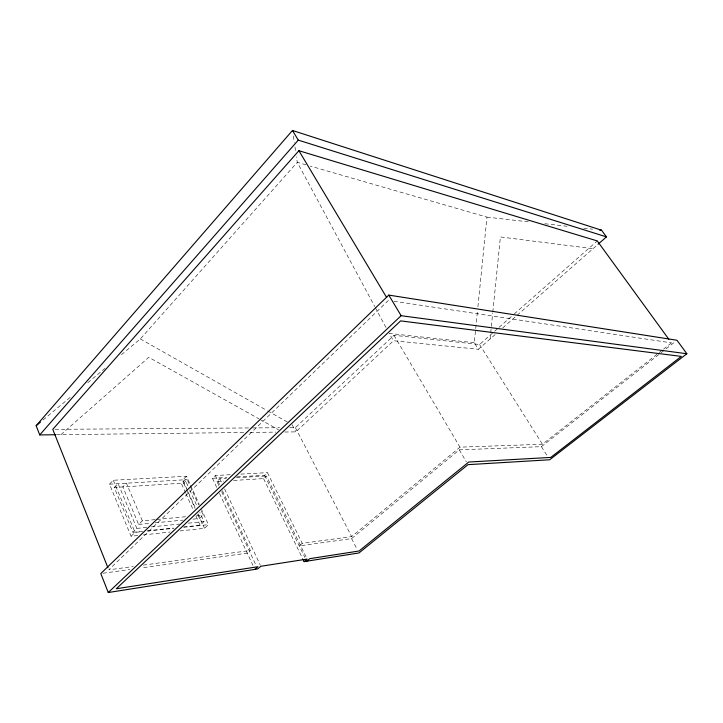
<?xml version="1.0" encoding="UTF-8"?>
<svg xmlns="http://www.w3.org/2000/svg" width="723" height="723" viewBox="0 0 723 723"><rect width="100%" height="100%" fill="white"/><g stroke="black" fill="none" stroke-linecap="round" stroke-linejoin="round"><path stroke-width="0.54" stroke-dasharray="3.62 2.71" d="M495.147 334.577L478.4 349.281L474.279 342.72L477.451 311.324M477.903 306.832L486.968 217.117L310.284 166.082M490.086 339.024L492.697 313.222M492.806 312.101L500.406 236.945L593.005 248.694M121.374 354.722L140.316 338.942L297.28 162.323L296.457 156.837M137.759 535.526L131.08 536.249L109.48 484.193L113.294 480.253L186.507 476.249L190.158 484.32M114.243 487.474L118.066 483.551L136.855 528.396L132.896 532.255L114.243 487.474L183.642 483.1L187.194 479.638L198.644 504.943M186.507 476.249L182.738 479.936L195.246 507.718M142.341 520.831L126.408 483.163L122.811 486.832L138.635 524.446L142.341 520.831L155.626 519.575M131.08 536.249L135.056 532.381L140.614 531.794M388.396 300.416L108.766 569.851L133.285 566.489M216.692 487.392L212.463 478.283L215.346 475.535L230.863 474.668M218.843 485.549L216.945 481.482L219.828 478.734L226.48 478.346M289.76 427.664L295.4 427.627L393.963 335.309L479.557 344.5L498.183 328.106M192.924 519.141L199.566 518.49L203.226 515.065L201.392 511.016M284.772 432.011L295.824 431.884L393.484 340.732L478.4 349.281M183.29 526.986L200.09 525.223L204.003 521.581L199.846 512.381M180.036 530.953L204.51 528.305L208.432 524.672L201.581 509.543M236.873 476.864L264.609 475.255L267.447 472.643L302.223 543.353L351.64 536.583L459.973 447.166L542.44 444.247L662.62 349.833M233.592 480.452L263.552 478.608L266.389 475.987L307.158 559.078M60.94 434.668L148.775 357.298L258.951 418.852M499.033 327.365L513.429 314.695M514.27 313.954L597.261 240.922M502.738 327.917L516.24 316.068M517.081 315.327L597.207 245.007M222.431 490.718L250.303 550.465L247.248 553.14L141.039 567.944M302.223 543.353L299.223 545.901L351.595 538.599L459.295 449.86L541.41 446.66L660.153 353.475M43.037 420L71.441 396.321M87.799 382.693L105.016 368.35M663.506 349.137L671.459 342.883L670.131 341.066M661.039 352.779L675.219 341.654M103.028 573.24L129.86 569.507M143.317 565.115L250.303 550.465M143.317 534.93L170.022 532.038M147.284 531.098L173.972 528.296M183.976 527.248L208.432 524.672M132.896 532.255L142.973 531.206M147.456 530.736L173.213 528.034M136.855 528.396L146.932 527.374M151.405 526.913L179.385 524.085M188.332 523.172L204.003 521.581M138.635 524.446L149.715 523.362M155.255 522.828L182.946 520.117M156.728 519.466L186.624 516.638M196.584 515.698L203.226 515.065M216.945 481.482L223.606 481.066M109.48 484.193L187.194 479.638M212.463 478.283L226.886 477.451M236.457 477.758L266.389 475.987M240.84 474.116L267.447 472.643M56.475 434.722L244.311 432.49M249.932 432.426L275.806 432.119M55.029 429.335L251.396 427.935M252.517 427.926L279.602 427.736M474.279 342.72L389.191 333.439L393.484 340.732M486.968 217.117L529.245 221.943M544.817 223.723L567.067 226.263M583.75 228.17L592.652 229.182M393.963 301.247L671.459 342.883M305.956 164.835L297.28 162.323L374.767 306.579M259.937 419.394L278.626 429.842M140.316 338.942L266.679 410.348M267.655 410.899L287.248 421.97M479.557 344.5L542.44 444.247M541.41 446.66L547.302 456.023M393.963 335.309L459.973 447.166M459.295 449.86L466.371 461.88M375.3 307.573L385.983 327.465M295.4 427.627L351.64 536.583M351.595 538.599L357.017 549.128M292.146 424.744L295.824 431.884M264.609 475.255L304.853 557.379M263.552 478.608L303.127 559.593M219.828 478.734L221.735 482.81M224.591 488.92L260.325 565.269M215.346 475.535L219.593 484.645M221.681 491.649L256.285 565.892M219.512 493.457L252.914 565.332M190.619 485.332L199.295 504.5M187.844 485.802L185.079 479.665L181.292 483.362L185.422 492.553M189.697 489.887L197.081 506.245M198.021 513.899L204.51 528.305M183.642 483.1L186.371 489.173M186.823 490.176L195.02 508.377M197.75 514.442L199.566 518.49M185.883 493.574L193.213 509.905M195.96 516.032L200.09 525.223M113.294 480.253L135.056 532.381M293.303 135.969L294.297 142.558M294.957 146.95L295.626 151.342"/><path stroke-width="1.08" d="M55.364 434.731L39.738 434.921L36.15 425.739L292.472 130.474L601.545 230.203L606.452 236.882L598.048 244.266M39.738 434.921L298.274 140.126L606.452 236.882M668.811 339.241L597.261 240.922L298.897 150.709L52.779 429.354L107.935 567.754M304.112 561.617L358.997 552.95L468.007 464.654L549.661 459.774L686.85 353.746L676.99 340.262L388.784 295.101L100.795 573.556L108.269 592.526L257.704 568.938L260.804 566.281L307.158 559.078L304.112 561.617L303.127 559.593M108.269 592.526L401.138 315.698L686.85 353.746M254.803 569.399L257.894 566.733L116.304 588.748L400.632 320.885L681.301 356.403L550.745 457.424L468.748 462.033L359.078 550.998L309.76 558.671L306.724 561.202M36.15 425.739L40.452 422.151M599.322 229.941L601.545 230.203M292.472 130.474L298.274 140.126M388.784 295.101L401.138 315.698M298.897 150.709L386.66 297.514"/></g></svg>
